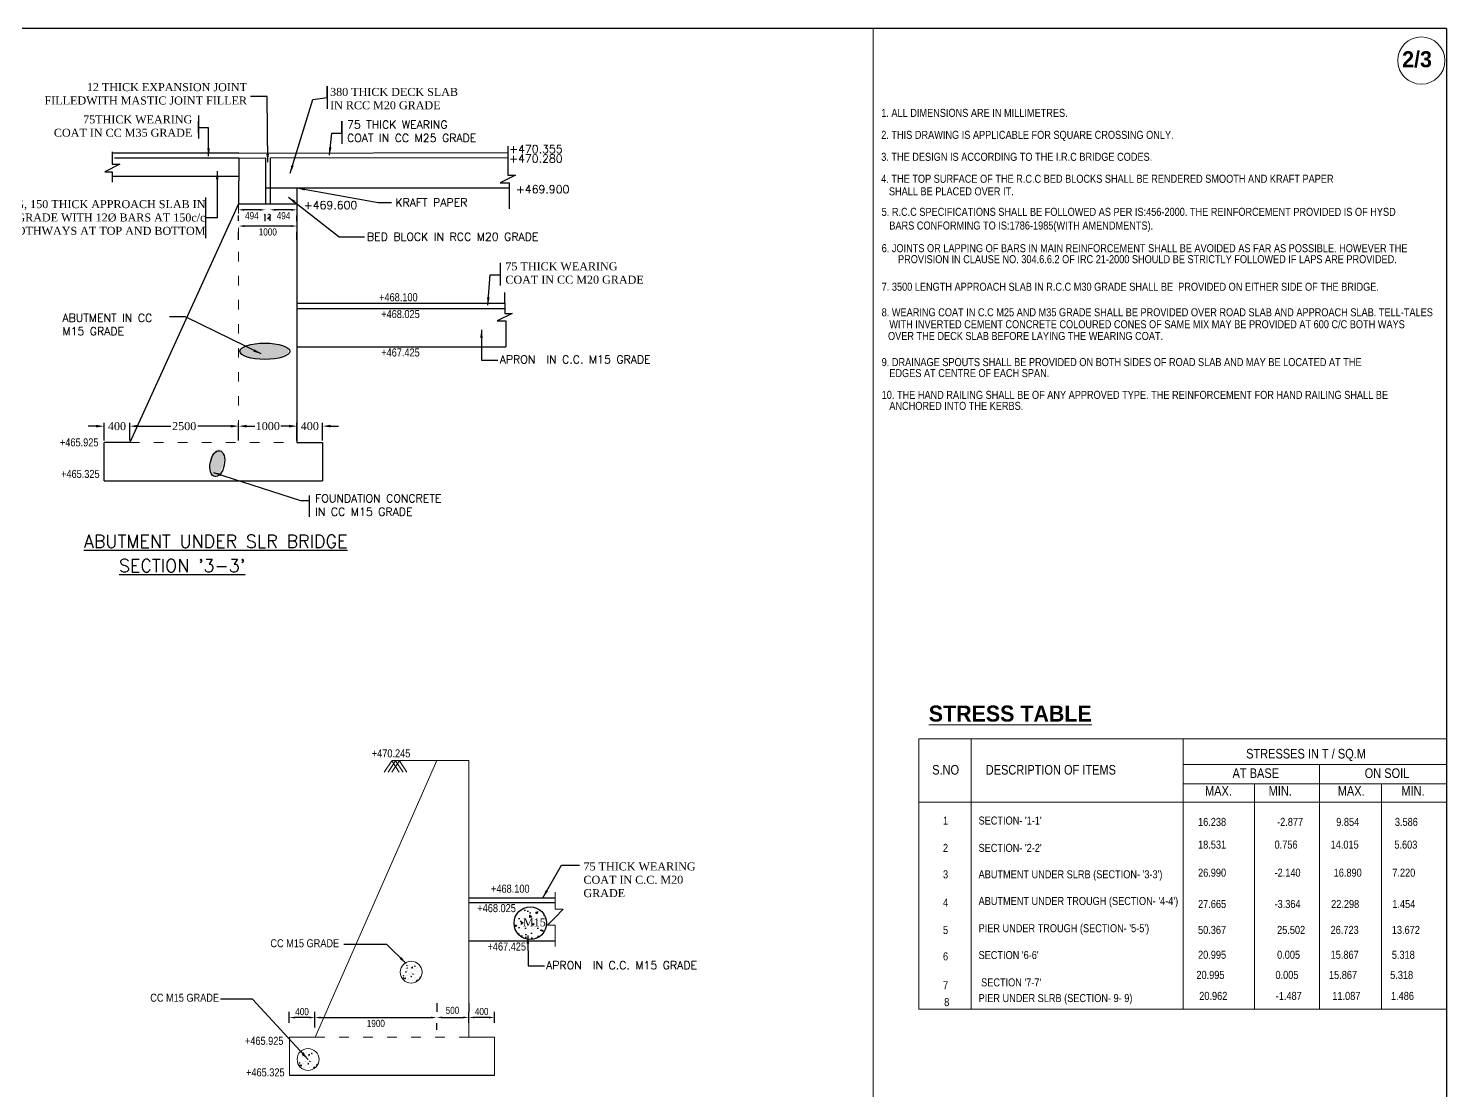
# Model space of a CAD drawing. Header units: millimetres. Extents: x 80 to 6605, y 46 to 2491.
# Drawn here: x 5997.8 to 6440.8, y 354 to 685.7 of the extents above; entities that cross this region are included whole.
import ezdxf

# ---------------------------------------------------------------- set-up
doc = ezdxf.new("R2010")
doc.units = ezdxf.units.MM
doc.linetypes.add('ACAD_ISO03W100', pattern=[30, 12, -18])
for name, color, linetype in [('abutment', 2, 'Continuous'), ('MAIN', 7, 'Continuous'), ('STEEL', 5, 'Continuous'), ('TEXT_GENERAL', 4, 'Continuous')]:
    doc.layers.add(name, color=color, linetype=linetype)
doc.styles.add('ARIAL NARROW', font='ARIALN.TTF')
doc.styles.add('CITYBLUEPR', font='cityb___.ttf')
doc.styles.add('ROMANS', font='romans.shx', dxfattribs={"height": 2.5})
doc.styles.add('ROMANT', font='romant')
doc.styles.get("Standard").update_dxf_attribs({"font": 'times.ttf', "height": 2.5})
doc.styles.add('TIMES NEW ROMAN', font='times.ttf')
doc.styles.add('TNR_2.5', font='times.ttf', dxfattribs={"height": 2.5})
doc.dimstyles.new('ISO-25', dxfattribs={"dimtxt": 2.5, "dimasz": 2.5, "dimexe": 1.25, "dimexo": 0.625, "dimtad": 1, "dimlfac": 25, "dimtxsty": 'Standard', "dimcen": 2.5, "dimadec": 0, "dimazin": 0, "dimtfac": 1, "dimtmove": 0, "dimatfit": 3, "dimfxl": 1, "dimarcsym": 0})
doc.dimstyles.new('STANDARD$0', dxfattribs={"dimscale": 88.888889, "dimtxt": 0.02, "dimasz": 0.02, "dimexe": 0.1, "dimexo": 0.1, "dimgap": 0.09, "dimtad": 2, "dimtih": 1, "dimtoh": 1, "dimdec": 0, "dimzin": 1, "dimdsep": 46, "dimtxsty": 'Standard', "dimcen": 0.09, "dimadec": 0, "dimazin": 0, "dimtfac": 1, "dimtdec": 4, "dimtofl": 0, "dimtmove": 0, "dimatfit": 3, "dimfxl": 1, "dimtolj": 1, "dimtzin": 1, "dimarcsym": 0})
doc.dimstyles.new('STYLE_ESH', dxfattribs={"dimtxt": 2.5, "dimasz": 2.5, "dimexe": 1, "dimexo": 0.625, "dimtad": 0, "dimtih": 1, "dimtoh": 1, "dimdec": 0, "dimlfac": 100, "dimzin": 9, "dimdsep": 46, "dimtxsty": 'TNR_2.5', "dimcen": 2.5, "dimadec": 0, "dimazin": 2, "dimtfac": 1, "dimtdec": 0, "dimtofl": 0, "dimtmove": 2, "dimatfit": 3, "dimfxl": 1, "dimarcsym": 0})

# ---------------------------------------------------------------- blocks, each defined once
blk = doc.blocks.new('*D112')
at = {"layer": 'Defpoints', "color": 0, "transparency": 16777216}
for p in [(6073.35, 630.01), (6081.74, 629.91), (6073.35, 629)]:
    blk.add_point(p, dxfattribs=at)
at = {"layer": 'TEXT_GENERAL', "color": 0, "lineweight": -2, "transparency": 16777216}
for p, q in [((6073.35, 625.56), (6073.35, 627.22)), ((6079.96, 629), (6075.13, 629)), ((6081.74, 625.47), (6081.74, 627.22))]:
    blk.add_line(p, q, dxfattribs=at)
at = {"layer": 'TEXT_GENERAL', "color": 0, "transparency": 16777216}
for points in [[(6075.13, 629.3), (6075.13, 628.7), (6073.35, 629)], [(6079.96, 629.3), (6079.96, 628.7), (6081.74, 629)]]:
    blk.add_solid(points, dxfattribs=at)
at = {"layer": 'TEXT_GENERAL', "color": 0, "lineweight": 9, "transparency": 16777216, "insert": (6077.54, 627.15), "char_height": 2.222, "attachment_point": 5, "style": 'ARIAL NARROW'}
blk.add_mtext('\\A1;494', dxfattribs=at)
blk = doc.blocks.new('*D111')
at = {"layer": 'Defpoints', "color": 0, "transparency": 16777216}
for p in [(6063.46, 630.01), (6071.85, 629.91), (6063.46, 629)]:
    blk.add_point(p, dxfattribs=at)
at = {"layer": 'TEXT_GENERAL', "color": 0, "lineweight": -2, "transparency": 16777216}
for p, q in [((6063.46, 625.56), (6063.46, 627.22)), ((6070.07, 629), (6065.24, 629)), ((6071.85, 625.47), (6071.85, 627.22))]:
    blk.add_line(p, q, dxfattribs=at)
at = {"layer": 'TEXT_GENERAL', "color": 0, "transparency": 16777216}
for points in [[(6065.24, 629.3), (6065.24, 628.7), (6063.46, 629)], [(6070.07, 629.3), (6070.07, 628.7), (6071.85, 629)]]:
    blk.add_solid(points, dxfattribs=at)
at = {"layer": 'TEXT_GENERAL', "color": 0, "lineweight": 9, "transparency": 16777216, "insert": (6067.65, 627.15), "char_height": 2.222, "attachment_point": 5, "style": 'ARIAL NARROW'}
blk.add_mtext('\\A1;494', dxfattribs=at)
blk = doc.blocks.new('*D110')
at = {"layer": 'Defpoints', "color": 0, "transparency": 16777216}
for p in [(6063.52, 624.07), (6063.52, 623.93), (6081.74, 624.07)]:
    blk.add_point(p, dxfattribs=at)
at = {"layer": 'TEXT_GENERAL', "color": 0, "lineweight": -2, "transparency": 16777216}
for p, q in [((6063.52, 619.62), (6063.52, 622.15)), ((6079.96, 623.93), (6065.29, 623.93)), ((6081.74, 619.62), (6081.74, 622.15))]:
    blk.add_line(p, q, dxfattribs=at)
at = {"layer": 'TEXT_GENERAL', "color": 0, "transparency": 16777216}
for points in [[(6065.29, 624.23), (6065.29, 623.63), (6063.52, 623.93)], [(6079.96, 624.23), (6079.96, 623.63), (6081.74, 623.93)]]:
    blk.add_solid(points, dxfattribs=at)
at = {"layer": 'TEXT_GENERAL', "color": 0, "lineweight": 9, "transparency": 16777216, "insert": (6072.63, 622.08), "char_height": 2.222, "attachment_point": 5, "style": 'ARIAL NARROW'}
blk.add_mtext('\\A1;1000', dxfattribs=at)
blk = doc.blocks.new('*D119')
at = {"color": 0, "lineweight": -2, "transparency": 16777216}
for p, q in [((6019.02, 561.44), (6016.52, 561.44)), ((6021.52, 556.98), (6021.52, 562.44)), ((6029.52, 556.98), (6029.52, 562.44)), ((6032.02, 561.44), (6034.52, 561.44))]:
    blk.add_line(p, q, dxfattribs=at)
at = {"color": 0, "transparency": 16777216}
for points in [[(6019.02, 561.86), (6019.02, 561.03), (6021.52, 561.44)], [(6032.02, 561.86), (6032.02, 561.03), (6029.52, 561.44)]]:
    blk.add_solid(points, dxfattribs=at)
at = {"layer": 'Defpoints', "color": 0, "transparency": 16777216}
for p in [(6029.52, 561.44), (6021.52, 556.35), (6029.52, 556.35)]:
    blk.add_point(p, dxfattribs=at)
at = {"color": 0, "transparency": 16777216, "insert": (6025.52, 561.44), "char_height": 2.5, "attachment_point": 5, "style": 'TNR_2.5'}
blk.add_mtext('400', dxfattribs=at)
blk = doc.blocks.new('*D120')
at = {"color": 0, "lineweight": -2, "transparency": 16777216}
for p, q in [((6029.52, 556.98), (6029.52, 562.44)), ((6032.02, 561.44), (6042.31, 561.44)), ((6061.02, 561.44), (6050.73, 561.44)), ((6063.52, 556.98), (6063.52, 562.44))]:
    blk.add_line(p, q, dxfattribs=at)
at = {"color": 0, "transparency": 16777216}
for points in [[(6032.02, 561.86), (6032.02, 561.03), (6029.52, 561.44)], [(6061.02, 561.86), (6061.02, 561.03), (6063.52, 561.44)]]:
    blk.add_solid(points, dxfattribs=at)
at = {"layer": 'Defpoints', "color": 0, "transparency": 16777216}
for p in [(6063.52, 561.44), (6029.52, 556.35), (6063.52, 556.35)]:
    blk.add_point(p, dxfattribs=at)
at = {"color": 0, "transparency": 16777216, "insert": (6046.52, 561.44), "char_height": 2.5, "attachment_point": 5, "style": 'TNR_2.5'}
blk.add_mtext('2500', dxfattribs=at)
blk = doc.blocks.new('*D121')
at = {"color": 0, "lineweight": -2, "transparency": 16777216}
for p, q in [((6063.52, 556.98), (6063.52, 562.45)), ((6066.02, 561.45), (6068.59, 561.45)), ((6079.23, 561.45), (6076.66, 561.45)), ((6081.73, 556.98), (6081.73, 562.45))]:
    blk.add_line(p, q, dxfattribs=at)
at = {"color": 0, "transparency": 16777216}
for points in [[(6066.02, 561.87), (6066.02, 561.03), (6063.52, 561.45)], [(6079.23, 561.87), (6079.23, 561.03), (6081.73, 561.45)]]:
    blk.add_solid(points, dxfattribs=at)
at = {"layer": 'Defpoints', "color": 0, "transparency": 16777216}
for p in [(6081.73, 561.45), (6063.52, 556.35), (6081.73, 556.36)]:
    blk.add_point(p, dxfattribs=at)
at = {"color": 0, "transparency": 16777216, "insert": (6072.62, 561.45), "char_height": 2.5, "attachment_point": 5, "style": 'TNR_2.5'}
blk.add_mtext('1000', dxfattribs=at)
blk = doc.blocks.new('*D122')
at = {"color": 0, "lineweight": -2, "transparency": 16777216}
for p, q in [((6079.24, 561.46), (6076.74, 561.46)), ((6081.74, 557.62), (6081.74, 562.46)), ((6089.75, 556.98), (6089.75, 562.46)), ((6092.25, 561.46), (6094.75, 561.46))]:
    blk.add_line(p, q, dxfattribs=at)
at = {"color": 0, "transparency": 16777216}
for points in [[(6079.24, 561.88), (6079.24, 561.04), (6081.74, 561.46)], [(6092.25, 561.88), (6092.25, 561.04), (6089.75, 561.46)]]:
    blk.add_solid(points, dxfattribs=at)
at = {"layer": 'Defpoints', "color": 0, "transparency": 16777216}
for p in [(6089.75, 561.46), (6081.74, 556.99), (6089.75, 556.36)]:
    blk.add_point(p, dxfattribs=at)
at = {"color": 0, "transparency": 16777216, "insert": (6085.74, 561.46), "char_height": 2.5, "attachment_point": 5, "style": 'TNR_2.5'}
blk.add_mtext('400', dxfattribs=at)
blk = doc.blocks.new('*D126')
at = {"layer": 'Defpoints', "color": 0, "transparency": 16777216}
for p in [(6135.4, 376.8), (6135.4, 370.69), (6143.45, 370.69)]:
    blk.add_point(p, dxfattribs=at)
at = {"layer": 'TEXT_GENERAL', "color": 0, "lineweight": -2, "transparency": 16777216}
for p, q in [((6135.4, 375.13), (6135.4, 378.57)), ((6141.67, 376.8), (6137.18, 376.8)), ((6143.45, 375.13), (6143.45, 378.57))]:
    blk.add_line(p, q, dxfattribs=at)
at = {"layer": 'TEXT_GENERAL', "color": 0, "transparency": 16777216}
for points in [[(6137.18, 377.09), (6137.18, 376.5), (6135.4, 376.8)], [(6141.67, 377.09), (6141.67, 376.5), (6143.45, 376.8)]]:
    blk.add_solid(points, dxfattribs=at)
at = {"layer": 'TEXT_GENERAL', "color": 0, "lineweight": 9, "transparency": 16777216, "insert": (6139.43, 378.64), "char_height": 2.222, "attachment_point": 5, "style": 'ARIAL NARROW'}
blk.add_mtext('\\A1;400', dxfattribs=at)
blk = doc.blocks.new('*D125')
at = {"layer": 'Defpoints', "color": 0, "transparency": 16777216}
for p in [(6087.35, 378.07), (6125.38, 377.43), (6125.38, 376.77)]:
    blk.add_point(p, dxfattribs=at)
at = {"layer": 'TEXT_GENERAL', "color": 0, "lineweight": -2, "transparency": 16777216}
for p, q in [((6089.13, 376.77), (6123.6, 376.77)), ((6087.35, 373.63), (6087.35, 374.99)), ((6125.38, 372.98), (6125.38, 374.99))]:
    blk.add_line(p, q, dxfattribs=at)
at = {"layer": 'TEXT_GENERAL', "color": 0, "transparency": 16777216}
for points in [[(6089.13, 377.06), (6089.13, 376.47), (6087.35, 376.77)], [(6123.6, 377.06), (6123.6, 376.47), (6125.38, 376.77)]]:
    blk.add_solid(points, dxfattribs=at)
at = {"layer": 'TEXT_GENERAL', "color": 0, "lineweight": 9, "transparency": 16777216, "insert": (6106.37, 374.92), "char_height": 2.222, "attachment_point": 5, "style": 'ARIAL NARROW'}
blk.add_mtext('\\A1;1900', dxfattribs=at)
blk = doc.blocks.new('*D124')
at = {"layer": 'Defpoints', "color": 0, "transparency": 16777216}
for p in [(6079.3, 376.77), (6079.3, 370.66), (6087.35, 370.66)]:
    blk.add_point(p, dxfattribs=at)
at = {"layer": 'TEXT_GENERAL', "color": 0, "lineweight": -2, "transparency": 16777216}
for p, q in [((6079.3, 375.11), (6079.3, 378.55)), ((6085.57, 376.77), (6081.08, 376.77)), ((6087.35, 375.11), (6087.35, 378.55))]:
    blk.add_line(p, q, dxfattribs=at)
at = {"layer": 'TEXT_GENERAL', "color": 0, "transparency": 16777216}
for points in [[(6081.08, 377.06), (6081.08, 376.47), (6079.3, 376.77)], [(6085.57, 377.06), (6085.57, 376.47), (6087.35, 376.77)]]:
    blk.add_solid(points, dxfattribs=at)
at = {"layer": 'TEXT_GENERAL', "color": 0, "lineweight": 9, "transparency": 16777216, "insert": (6083.33, 378.61), "char_height": 2.222, "attachment_point": 5, "style": 'ARIAL NARROW'}
blk.add_mtext('\\A1;400', dxfattribs=at)
blk = doc.blocks.new('*D127')
at = {"layer": 'Defpoints', "color": 0, "transparency": 16777216}
for p in [(6125.4, 376.8), (6135.4, 376.8), (6135.4, 376.8)]:
    blk.add_point(p, dxfattribs=at)
at = {"layer": 'TEXT_GENERAL', "color": 0, "lineweight": -2, "transparency": 16777216}
for p, q in [((6125.4, 381.25), (6125.4, 378.58)), ((6135.4, 381.25), (6135.4, 378.58)), ((6127.17, 376.8), (6133.62, 376.8))]:
    blk.add_line(p, q, dxfattribs=at)
at = {"layer": 'TEXT_GENERAL', "color": 0, "transparency": 16777216}
for points in [[(6127.17, 377.1), (6127.17, 376.51), (6125.4, 376.8)], [(6133.62, 377.1), (6133.62, 376.51), (6135.4, 376.8)]]:
    blk.add_solid(points, dxfattribs=at)
at = {"layer": 'TEXT_GENERAL', "color": 0, "lineweight": 9, "transparency": 16777216, "insert": (6130.3, 378.99), "char_height": 2.222, "attachment_point": 5, "style": 'ARIAL NARROW'}
blk.add_mtext('\\A1;500', dxfattribs=at)

msp = doc.modelspace()

# ---------------------------------------------------------------- hatches: boundary and pattern name
h = msp.add_hatch()
h.set_pattern_fill('AR-CONC', color=0, scale=0.03, style=0)
h.set_pattern_definition([(130, (6238.548, 300.1938), (-5.46554, -0.47817), [0.5715, -6.2865]), (185, (6238.548, 300.194), (1.05728, 5.7317), [0.4572, -5.0292]), (79.549, (6238.0925, 300.154), (-4.40828, 5.2535), [0.4857, -5.3427]), (133.816, (6238.548, 301.718), (-8.13237, -1.26127), [0.85725, -9.42975]), (83.3644, (6237.87, 301.613), (-7.12213, 7.42277), [0.72855, -8.01405]), (188.816, (6238.548, 301.718), (-7.12214, 7.42275), [0.6858, -7.5438]), (159, (6237.786, 301.3368), (-4.54845, -3.06797), [0.5715, -6.2865]), (214, (6237.786, 301.337), (-1.85406, 5.52564), [0.4572, -5.0292]), (108.5486, (6237.407, 301.081), (-6.4025, 2.45769), [0.4857, -5.3427]), (142.5, (6238.548, 300.1938), (-0.092658, 2.53665), [0, -4.96824, 0, -5.1054, 0, -5.04825]), (172.5, (6238.548, 300.1938), (-2.00459, 3.005417), [0, -2.91084, 0, -4.85394, 0, -1.92405]), (212.5, (6240.2472, 300.1938), (-4.067718, -0.171862), [0, -1.905, 0, -5.9436, 0, -7.8867]), (222.5, (6241.0092, 300.1938), (-4.443875, 0.762795), [0, -2.4765, 0, -3.94716, 0, -5.6007])])
h.paths.add_polyline_path([(6150.40708, 409.10253, -0.346392158), (6156.40708, 410.99942), (6156.40708, 401.481, -0.346392158), (6150.40708, 403.37789)])
h.paths.add_polyline_path([(6156.40708, 410.99942, -0.312101352), (6159.69839, 406.24021, -0.312101352), (6156.40708, 401.481)])
h.paths.add_polyline_path([(6149.5253, 406.24021, -0.150541428), (6150.40708, 409.10253), (6150.40708, 403.37789, -0.150541428)])
at = {"layer": 'TEXT_GENERAL', "lineweight": 9}
h = msp.add_hatch(dxfattribs=at)
h.set_pattern_fill('AR-CONC', color=0, scale=0.01, style=0)
h.set_pattern_definition([(50, (4.507, 196.8509), (1.8218467, -0.15939086), [0.1905, -2.0955]), (355, (4.507, 196.851), (-0.35242826, 1.91056643), [0.1524, -1.6764]), (100.451, (4.6589, 196.8376), (1.469425, 1.7511669), [0.1619, -1.7809]), (46.1842, (4.507, 197.359), (2.7107904, -0.4204233), [0.28575, -3.14325]), (96.6356, (4.733, 197.324), (2.3740423, 2.4742556), [0.24285, -2.67135]), (351.184, (4.507, 197.359), (2.374046, 2.4742512), [0.2286, -2.5146]), (21, (4.761, 197.2319), (1.5161488, -1.0226552), [0.1905, -2.0955]), (326, (4.761, 197.232), (0.6180203, 1.84187966), [0.1524, -1.6764]), (71.4514, (4.8874, 197.1467), (2.1341649, 0.8192286), [0.1619, -1.7809]), (37.5, (4.5071, 196.8509), (0.03088603, 0.84555039), [0, -1.65608, 0, -1.7018, 0, -1.68275]), (7.5, (4.5071, 196.8509), (0.66819663, 1.00180575), [0, -0.97028, 0, -1.61798, 0, -0.64135]), (327.5, (3.94065, 196.8509), (1.35590595, -0.05728744), [0, -0.635, 0, -1.9812, 0, -2.6289]), (317.5, (3.6867, 196.8509), (1.48129181, 0.2542649), [0, -0.8255, 0, -1.31572, 0, -1.8669])])
edge = h.paths.add_edge_path()
edge.add_ellipse((6071.28191, 584.82754), major_axis=(7.80326, 0), ratio=0.327358015, start_angle=0, end_angle=360)
edge = h.paths.add_edge_path()
edge.add_ellipse((6056.6364, 550.16251), major_axis=(0.80612, 4.0334), ratio=0.537506819, start_angle=0, end_angle=360)

# ---------------------------------------------------------------- linework, layer by layer
at = {"color": 0}
for p, q in [((6440.81445, 685.66503), (5550.81445, 685.66503)), ((6440.81445, 685.66503), (6440.81445, 95.66503)), ((6091.14253, 667.62031), (6091.21808, 660.52352)), ((6091.14253, 663.84542), (6091.14253, 667.62031)), ((6051.01066, 658.40583), (6050.93512, 651.30905)), ((6051.01066, 652.92076), (6051.01066, 656.69565)), ((6095.71784, 656.69565), (6095.79339, 649.59886)), ((6095.71784, 652.92076), (6095.71784, 656.69565)), ((6024.05627, 647.14764), (6024.06194, 643.2289)), ((6063.53198, 646.66923), (6147.57663, 646.92644)), ((6147.57373, 648.88949), (6147.57941, 639.80727)), ((6026.42538, 643.2289), (6021.72712, 640.8604)), ((6063.53198, 646.66923), (6024.05911, 646.66923)), ((6024.06194, 643.2289), (6026.42539, 643.2289)), ((6063.53198, 645.16923), (6024.77903, 645.16923)), ((6063.53573, 645.16924), (6063.51636, 630.84748)), ((6063.53573, 645.16924), (6071.86424, 645.18944)), ((6071.86424, 645.18944), (6071.86424, 630.84748)), ((6073.36425, 645.19307), (6147.57799, 645.373)), ((6073.36425, 645.19307), (6073.36425, 630.84748)), ((6021.72712, 640.8604), (6024.06176, 640.86005)), ((6063.53198, 639.39893), (6024.05911, 639.39893)), ((6024.06176, 640.86005), (6024.06176, 637.6875)), ((6073.34863, 638.12228), (6073.34863, 635.84748)), ((6149.94285, 639.80727), (6145.24458, 637.43877)), ((6147.57941, 639.80727), (6149.94285, 639.80727)), ((6071.84862, 635.84748), (6147.95476, 635.84748)), ((6073.34863, 635.84748), (6121.50721, 635.84748)), ((6081.73614, 635.84748), (6081.73614, 626.56895)), ((6145.24458, 637.43877), (6147.97443, 637.43877)), ((6147.97443, 637.43877), (6147.96284, 629.32505)), ((6063.51636, 630.84748), (6029.51641, 556.35429)), ((6053.2344, 620.16361), (6053.2344, 632.8941)), ((6063.51636, 630.84748), (6081.74131, 630.84748)), ((6081.74131, 630.84748), (6081.72724, 556.35794)), ((6145.17542, 612.45265), (6145.25097, 605.35587)), ((6146.60632, 603.16729), (6146.612, 596.66989)), ((6081.73433, 599.84748), (6146.60922, 599.8478)), ((6081.73514, 598.19907), (6146.60922, 598.19939)), ((6148.97543, 596.66989), (6144.27717, 594.30139)), ((6144.27717, 594.30139), (6147.00702, 594.30139)), ((6146.612, 596.66989), (6148.97544, 596.66989)), ((6147.00702, 594.30139), (6146.99935, 586.19708)), ((6081.73288, 586.1992), (6146.99935, 586.19708)), ((6081.74566, 556.3615), (6089.7482, 556.35951)), ((6089.7482, 556.35951), (6089.7482, 544.36012)), ((6021.51423, 544.36585), (6089.7482, 544.36012)), ((6085.53745, 539.82625), (6085.53745, 533.15803)), ((6135.42544, 414.19104), (6162.23142, 414.19104)), ((6135.42544, 412.69104), (6162.23142, 412.69104)), ((6109.81391, 399.59549), (6096.3423, 399.54598)), ((6135.44383, 400.69104), (6162.23142, 400.69104)), ((6143.45191, 358.69432), (6079.39732, 358.66307))]:
    msp.add_line(p, q, dxfattribs=at)
at = {"color": 0, "ltscale": 6}
for p, q in [((6021.51423, 544.36585), (6021.51522, 556.35429)), ((6029.51641, 556.35429), (6021.51522, 556.35429)), ((6081.74141, 556.35794), (6081.72724, 556.35794))]:
    msp.add_line(p, q, dxfattribs=at)
at = {"color": 0, "const_width": 0.3}
msp.add_lwpolyline([(6071.84862, 635.84748), (6081.73614, 635.84748)], dxfattribs=at)
at = {"color": 0}
msp.add_circle((6154.61185, 406.24021), 5.08654, dxfattribs=at)
for centre, major_axis, ratio in [((6071.72444, 584.83237), (7.80326, 0), 0.327358015), ((6056.85648, 549.72265), (0.80612, 4.0334), 0.537506819)]:
    msp.add_ellipse(centre, major_axis=major_axis, ratio=ratio, dxfattribs=at)
at = {"layer": 'MAIN', "color": 0, "linetype": 'Continuous', "lineweight": 9}
for p, q in [((6275.91676, 463.7808), (6275.91676, 379.40714)), ((6292.31968, 463.7808), (6292.31968, 379.40714)), ((6358.50223, 463.7808), (6358.50223, 379.40714)), ((6440.81445, 463.7808), (6440.81445, 362.06841)), ((6401.13475, 455.84229), (6401.13475, 379.40714)), ((6380.77113, 449.75609), (6380.77113, 379.40714)), ((6420.43936, 449.75609), (6420.43936, 379.40714))]:
    msp.add_line(p, q, dxfattribs=at)
at = {"layer": 'MAIN', "color": 0, "lineweight": 9}
for p, q in [((6275.91676, 463.7808), (6440.81445, 463.7808)), ((6358.50223, 455.84229), (6440.81445, 455.84229)), ((6358.50223, 449.75609), (6440.81445, 449.75609)), ((6275.91676, 443.98996), (6440.81445, 443.98996)), ((6275.91676, 379.40714), (6440.81445, 379.40714))]:
    msp.add_line(p, q, dxfattribs=at)
at = {"layer": 'STEEL', "color": 0, "lineweight": 9}
msp.add_circle((6432.89947, 675.61929), 7.37169, dxfattribs=at)
at = {"layer": 'TEXT_GENERAL', "color": 0, "lineweight": 9}
for p, q in [((6261.73929, 95.66503), (6261.73929, 685.66503)), ((6087.39732, 370.68845), (6125.42864, 457.0856)), ((6111.34893, 456.96864), (6108.99619, 453.36403)), ((6111.34893, 456.95932), (6108.99619, 453.35471)), ((6112.54309, 456.96864), (6110.19035, 453.36403)), ((6112.54309, 456.95932), (6110.19035, 453.35471)), ((6111.34893, 456.96864), (6113.70167, 453.36403)), ((6111.34893, 456.95932), (6113.70167, 453.35471)), ((6113.73725, 456.95932), (6111.38451, 453.35471)), ((6111.42865, 457.03157), (6135.42865, 457.0356)), ((6112.54309, 456.96864), (6114.89583, 453.36403)), ((6112.54309, 456.95932), (6114.89583, 453.35471)), ((6113.73725, 456.96864), (6116.08999, 453.36403)), ((6113.73725, 456.95932), (6116.08999, 453.35471)), ((6135.42864, 457.0856), (6135.45191, 370.68863)), ((6162.39654, 415.93752), (6162.39654, 410.58398)), ((6159.9587, 405.61386), (6162.40307, 408.03539)), ((6162.39654, 410.58398), (6164.84745, 410.58398)), ((6164.84745, 410.58398), (6162.40307, 408.03539)), ((6162.39654, 405.61386), (6159.9587, 405.61386)), ((6162.39654, 398.93297), (6162.39654, 405.61386)), ((6114.86094, 389.76426), (6115.04461, 389.98315)), ((6115.01441, 389.99035), (6115.01441, 389.99035)), ((6115.08891, 389.73837), (6115.04486, 389.97719)), ((6115.68515, 390.92247), (6115.91288, 390.90255)), ((6115.68688, 390.92269), (6115.87055, 391.14159)), ((6115.71787, 391.93399), (6115.71787, 391.93399)), ((6115.84035, 391.14879), (6115.84035, 391.14879)), ((6115.85407, 390.86547), (6115.85407, 390.86547)), ((6115.91485, 390.89681), (6115.8708, 391.13563)), ((6115.95665, 392.98368), (6116.18438, 392.96375)), ((6115.95836, 392.9839), (6116.08348, 393.13301)), ((6115.98033, 392.1757), (6116.16984, 392.04787)), ((6115.98059, 392.1763), (6116.24736, 392.2787)), ((6115.98193, 389.8326), (6115.98193, 389.8326)), ((6116.18636, 392.95805), (6116.15409, 393.13301)), ((6116.17013, 392.04824), (6116.24739, 392.27847)), ((6116.24497, 391.40589), (6116.24497, 391.40589)), ((6116.28162, 393.09242), (6116.28162, 393.09242)), ((6116.30475, 391.43145), (6116.30475, 391.43145)), ((6116.52594, 391.81618), (6116.52594, 391.81618)), ((6116.58529, 390.37908), (6116.58529, 390.37908)), ((6116.73109, 390.27601), (6116.73109, 390.27601)), ((6116.74965, 393.12062), (6116.74965, 393.12062)), ((6117.10808, 390.91967), (6117.10808, 390.91967)), ((6117.16271, 390.02257), (6117.16271, 390.02257)), ((6117.38821, 390.95132), (6117.38821, 390.95132)), ((6117.43454, 392.21965), (6117.43454, 392.21965)), ((6117.47974, 391.94175), (6117.47974, 391.94175)), ((6117.53415, 392.28499), (6117.8309, 392.59428)), ((6117.53499, 392.28255), (6117.87384, 392.22999)), ((6117.87323, 392.23161), (6117.83114, 392.59344)), ((6117.83188, 390.35794), (6118.0214, 390.23011)), ((6117.83215, 390.35853), (6117.91813, 390.39154)), ((6118.02169, 390.23048), (6118.07573, 390.39154)), ((6118.20472, 391.78729), (6118.20472, 391.78729)), ((6118.30757, 390.19001), (6118.30757, 390.19001)), ((6118.33861, 391.34552), (6118.33861, 391.34552)), ((6118.42723, 392.74459), (6118.65496, 392.72467)), ((6118.42895, 392.74481), (6118.61262, 392.96371)), ((6118.65693, 392.71894), (6118.61288, 392.95777)), ((6118.61915, 390.29315), (6118.61915, 390.29315)), ((6118.9227, 392.13172), (6118.9227, 392.13172)), ((6119.34441, 391.21958), (6119.34441, 391.21958)), ((6119.39074, 392.48791), (6119.39074, 392.48791)), ((6119.56891, 390.33936), (6119.56891, 390.33936)), ((6114.85921, 389.76404), (6115.08694, 389.74411)), ((6114.89282, 389.1291), (6115.08234, 389.00127)), ((6114.89309, 389.12969), (6115.15986, 389.23209)), ((6114.96808, 388.72203), (6114.96808, 388.72203)), ((6114.97963, 388.32989), (6114.97963, 388.32989)), ((6115.02813, 389.70703), (6115.02813, 389.70703)), ((6115.08263, 389.00163), (6115.15988, 389.23187)), ((6115.29955, 388.91289), (6115.59631, 389.22217)), ((6115.3004, 388.91044), (6115.63925, 388.85788)), ((6115.63864, 388.8595), (6115.59655, 389.22134)), ((6116.10555, 388.43219), (6116.10555, 388.43219)), ((6116.34782, 389.80861), (6116.34782, 389.80861)), ((6116.4226, 388.51986), (6116.4226, 388.51986)), ((6116.68476, 389.00768), (6116.68476, 389.00768)), ((6117.32978, 389.52495), (6117.55751, 389.50503)), ((6117.33152, 389.52517), (6117.5152, 389.74407)), ((6117.55948, 389.49927), (6117.51543, 389.73809)), ((6117.87722, 388.34625), (6117.87722, 388.34625)), ((6118.56662, 388.83665), (6118.56662, 388.83665)), ((6118.64095, 389.27595), (6118.64095, 389.27595)), ((6119.10355, 388.28225), (6119.4003, 388.59154)), ((6119.1044, 388.27979), (6119.44325, 388.22724)), ((6119.44264, 388.22887), (6119.40054, 388.59071)), ((6119.52041, 388.96222), (6119.52041, 388.96222)), ((6120.06254, 389.28587), (6120.29027, 389.26594)), ((6120.06429, 389.28608), (6120.24797, 389.50498)), ((6079.39732, 370.68096), (6079.39732, 358.66307)), ((6087.39732, 370.68096), (6079.39732, 370.66325)), ((6143.45191, 370.68863), (6135.45191, 370.68863)), ((6143.45191, 370.68863), (6143.45191, 358.69432)), ((6083.2725, 364.67494), (6083.2725, 364.67494)), ((6083.51128, 365.72463), (6083.73901, 365.7047)), ((6083.51299, 365.72485), (6083.63811, 365.87396)), ((6083.53495, 364.91665), (6083.72447, 364.78882)), ((6083.53521, 364.91725), (6083.80199, 365.01965)), ((6083.74099, 365.699), (6083.70872, 365.87396)), ((6083.72476, 364.78919), (6083.80202, 365.01942)), ((6083.7996, 364.14684), (6083.7996, 364.14684)), ((6084.12157, 364.1724), (6084.12157, 364.1724)), ((6084.34276, 364.55713), (6084.34276, 364.55713)), ((6084.56646, 365.86157), (6084.56646, 365.86157)), ((6084.9249, 363.66062), (6084.9249, 363.66062)), ((6085.20503, 363.69227), (6085.20503, 363.69227)), ((6085.25136, 364.9606), (6085.25136, 364.9606)), ((6085.29655, 364.6827), (6085.29655, 364.6827)), ((6085.35096, 365.02594), (6085.64772, 365.33523)), ((6085.35181, 365.0235), (6085.69066, 364.97094)), ((6085.69005, 364.97256), (6085.64796, 365.33439)), ((6086.02154, 364.52824), (6086.02154, 364.52824)), ((6086.15543, 364.08647), (6086.15543, 364.08647)), ((6086.24404, 365.48554), (6086.47177, 365.46562)), ((6086.24576, 365.48576), (6086.42944, 365.70466)), ((6086.47375, 365.45989), (6086.4297, 365.69872)), ((6088.14343, 363.68674), (6088.14343, 363.68674)), ((6082.41384, 362.50499), (6082.64157, 362.48506)), ((6082.41557, 362.50521), (6082.59924, 362.7241)), ((6082.44745, 361.87005), (6082.63697, 361.74222)), ((6082.44772, 361.87064), (6082.71449, 361.97304)), ((6082.52271, 361.46298), (6082.52271, 361.46298)), ((6082.53426, 361.07084), (6082.53426, 361.07084)), ((6082.56904, 362.7313), (6082.56904, 362.7313)), ((6082.58276, 362.44798), (6082.58276, 362.44798)), ((6082.64354, 362.47932), (6082.59949, 362.71814)), ((6082.63726, 361.74258), (6082.71451, 361.97282)), ((6082.85418, 361.65384), (6083.15094, 361.96312)), ((6082.85503, 361.65139), (6083.19388, 361.59883)), ((6083.19327, 361.60046), (6083.15117, 361.96229)), ((6083.53655, 362.57355), (6083.53655, 362.57355)), ((6083.66018, 361.17314), (6083.66018, 361.17314)), ((6083.90245, 362.54956), (6083.90245, 362.54956)), ((6083.97723, 361.26081), (6083.97723, 361.26081)), ((6084.40211, 363.12003), (6084.40211, 363.12003)), ((6084.50158, 361.74864), (6084.50158, 361.74864)), ((6084.5479, 363.01696), (6084.5479, 363.01696)), ((6084.97952, 362.76352), (6084.97952, 362.76352)), ((6085.1466, 362.2659), (6085.37433, 362.24598)), ((6085.14834, 362.26612), (6085.33201, 362.48502)), ((6085.3763, 362.24022), (6085.33224, 362.47904)), ((6085.64869, 363.09889), (6085.83821, 362.97106)), ((6085.64896, 363.09948), (6085.73494, 363.13249)), ((6085.69404, 361.0872), (6085.69404, 361.0872)), ((6085.8385, 362.97143), (6085.89255, 363.13249)), ((6086.12438, 362.93096), (6086.12438, 362.93096)), ((6086.38343, 361.5776), (6086.38343, 361.5776)), ((6086.43597, 363.0341), (6086.43597, 363.0341)), ((6086.45777, 362.0169), (6086.45777, 362.0169)), ((6086.92037, 361.0232), (6087.21712, 361.33249)), ((6086.92121, 361.02074), (6087.26006, 360.96819)), ((6087.25945, 360.96982), (6087.21736, 361.33166)), ((6087.33723, 361.70317), (6087.33723, 361.70317)), ((6087.38573, 363.08031), (6087.38573, 363.08031)), ((6087.87936, 362.02682), (6088.10709, 362.00689)), ((6087.88111, 362.02703), (6088.06478, 362.24593)), ((6088.10905, 362.00111), (6088.065, 362.23993)), ((6088.38223, 362.26081), (6088.38223, 362.26081)), ((6088.46983, 362.94817), (6088.46983, 362.94817))]:
    msp.add_line(p, q, dxfattribs=at)
at = {"layer": 'TEXT_GENERAL', "color": 0, "linetype": 'ACAD_ISO03W100', "lineweight": 9, "ltscale": 0.25}
for p, q in [((6063.51636, 630.84748), (6063.51641, 556.35431)), ((6081.72724, 556.35794), (6081.78384, 599.84748)), ((6029.51641, 556.35429), (6081.74141, 556.35794)), ((6111.42865, 457.03157), (6135.42865, 457.0356)), ((6135.44315, 414.19104), (6135.45191, 370.68863)), ((6087.39732, 370.68096), (6135.45191, 370.68863))]:
    msp.add_line(p, q, dxfattribs=at)
at = {"layer": 'TEXT_GENERAL', "color": 0, "lineweight": 9}
for centre in [(6117.38821, 390.95132), (6085.20503, 363.69227)]:
    msp.add_circle(centre, 3.41915, dxfattribs=at)

# ---------------------------------------------------------------- texts
at = {"color": 0}
for s, height, style, p in [('+470.355', 2.5, 'ROMANS', (6148.00177, 646.72837)), ('+470.280', 2.5, 'ROMANS', (6148.00177, 643.75283)), ('+469.900', 2.5, 'ROMANS', (6150.10951, 634.18118)), ('+469.600', 2.5, 'ROMANS', (6083.87623, 629.2239)), ('APRON  IN C.C. M15 GRADE', 2.5, 'ROMANS', (6145.05645, 581.02633)), ('%%UABUTMENT UNDER SLR BRIDGE', 4, 'ROMANT', (6015.21589, 523.49202)), ("%%USECTION '3-3'", 4, 'ROMANT', (6026.15401, 515.88798)), ('APRON  IN C.C. M15 GRADE', 2.5, 'ROMANS', (6159.55196, 391.86886))]:
    msp.add_text(s, height=height, dxfattribs=dict(at, style=style)).set_placement(p)
at = {"color": 0, "char_height": 2.5}
for s, insert, width, attachment_point, style in [('{\\fTimes New Roman|b0|i0|c0|p18;12 THICK EXPANSION JOINT FILLEDWITH MASTIC JOINT FILLER}', (6066.13138, 668.56217), 70.7124, 3, 'ROMANS'), ('75THICK WEARING COAT IN CC M35 GRADE', (6049.03298, 658.4921), 43.1056637, 3, 'TIMES NEW ROMAN'), ('3500 LONG, 150 THICK APPROACH SLAB IN RCC M30 GRADE WITH 12%%C BARS AT 150c/c BOTHWAYS AT TOP AND BOTTOM', (6053.15872, 632.02754), 77.5949564, 3, 'TIMES NEW ROMAN'), ('{\\Fsimplex.shx|c0;KRAFT PAPER}', (6112.46554, 630.07836), 160.8961, 7, 'ROMANS'), ('{\\Fsimplex.shx;BED BLOCK} {\\Fsimplex.shx;IN RCC M20} {\\Fsimplex.shx;GRADE}', (6103.58894, 619.34307), 160.8961, 7, 'ROMANS'), ('75 THICK WEARING COAT IN C.C. M20 GRADE', (6171.22607, 425.21527), 42.7777778, 1, 'TNR_2.5')]:
    msp.add_mtext(s, dxfattribs=dict(at, insert=insert, width=width, attachment_point=attachment_point, style=style))
at = {"color": 0, "char_height": 2.5, "attachment_point": 1}
for s, insert, style in [('380 THICK DECK SLAB\\PIN RCC M20 GRADE', (6092.08181, 667.0717), 'TIMES NEW ROMAN'), ('{\\Fsimplex.shx|c0;75 \\Fsimplex.shx|c1;THICK \\Fsimplex.shx|c0;WEAR\\Fsimplex.shx|c1;ING\\PCOAT IN CC M\\Fsimplex.shx|c0;25\\Fsimplex.shx|c1; GRADE}', (6097.36922, 656.85034), 'ROMANS'), ('{\\Fsimplex.shx|c1;FOUNDATION CONCRETE\\PIN CC M1\\Fsimplex.shx|c0;5\\Fsimplex.shx|c1; GRADE}', (6087.4047, 540.14673), 'ROMANS')]:
    msp.add_mtext(s, dxfattribs=dict(at, insert=insert, style=style))
at = {"color": 0, "insert": (6146.8268, 612.60735), "char_height": 2.5, "attachment_point": 1}
msp.add_mtext('75 THICK WEARING\\PCOAT IN CC M20 GRADE', dxfattribs=at)
at = {"color": 0, "insert": (6159.46251, 407.76986), "char_height": 2.5, "width": 33.227, "attachment_point": 3}
msp.add_mtext(' M15', dxfattribs=at)
at = {"layer": 'abutment', "color": 0, "lineweight": 5, "style": 'ARIAL NARROW'}
for s, p in [('2. THIS DRAWING IS APPLICABLE FOR SQUARE CROSSING ONLY.', (6264.21886, 651.16668)), ('3. THE DESIGN IS ACCORDING TO THE I.R.C BRIDGE CODES.', (6264.21886, 644.30953)), ('4. THE TOP SURFACE OF THE R.C.C BED BLOCKS SHALL BE RENDERED SMOOTH AND KRAFT PAPER', (6264.21886, 637.45239)), ('   SHALL BE PLACED OVER IT.', (6264.21886, 633.51915)), ('5. R.C.C SPECIFICATIONS SHALL BE FOLLOWED AS PER IS:456-2000. THE REINFORCEMENT PROVIDED IS OF HYSD', (6264.35874, 627.12261)), ('   BARS CONFORMING TO IS:1786-1985(WITH AMENDMENTS).', (6264.35874, 622.84571)), ('6. JOINTS OR LAPPING OF BARS IN MAIN REINFORCEMENT SHALL BE AVOIDED AS FAR AS POSSIBLE. HOWEVER THE ', (6264.35874, 615.76986)), ('PROVISION IN CLAUSE NO. 304.6.6.2 OF IRC 21-2000 SHOULD BE STRICTLY FOLLOWED IF LAPS ARE PROVIDED.', (6269.46907, 612.34129)), ('7. 3500 LENGTH APPROACH SLAB IN R.C.C M30 GRADE SHALL BE  PROVIDED ON EITHER SIDE OF THE BRIDGE.', (6264.35874, 603.73452)), ('8. WEARING COAT IN C.C M25 AND M35 GRADE SHALL BE PROVIDED OVER ROAD SLAB AND APPROACH SLAB. TELL-TALES ', (6264.35874, 595.7556)), ('   WITH INVERTED CEMENT CONCRETE COLOURED CONES OF SAME MIX MAY BE PROVIDED AT 600 C/C BOTH WAYS', (6264.35874, 592.02207)), ('    OVER THE DECK SLAB BEFORE LAYING THE WEARING COAT.', (6263.15646, 588.35322)), ('9. DRAINAGE SPOUTS SHALL BE PROVIDED ON BOTH SIDES OF ROAD SLAB AND MAY BE LOCATED AT THE ', (6264.35874, 580.20226)), ('   EDGES AT CENTRE OF EACH SPAN.', (6264.35874, 576.77369)), ('10. THE HAND RAILING SHALL BE OF ANY APPROVED TYPE. THE REINFORCEMENT FOR HAND RAILING SHALL BE', (6264.35874, 569.96204)), ('   ANCHORED INTO THE KERBS.', (6264.35874, 566.53347))]:
    msp.add_text(s, height=2.5, dxfattribs=at).set_placement(p)
at = {"layer": 'MAIN', "color": 0, "linetype": 'Continuous', "lineweight": 9, "style": 'ARIAL NARROW'}
msp.add_text('1. ALL DIMENSIONS ARE IN MILLIMETRES.', height=2.5, dxfattribs=at).set_placement((6264.21886, 658.02382))
at = {"layer": 'MAIN', "color": 0, "lineweight": 9, "style": 'ARIAL NARROW'}
for s, height, p in [('       STRESSES IN T / SQ.M', 3, (6371.5101, 457.66931)), ('S.NO', 3, (6280.1384, 452.64159)), ('DESCRIPTION OF ITEMS', 3, (6296.86773, 452.64159)), ('         AT BASE                            ON SOIL', 3, (6365.35131, 451.58312)), ('MAX.            MIN.               MAX.            MIN.', 3, (6365.35131, 446.02616)), ('1', 2.5, (6283.51446, 437.03964)), ("SECTION- '1-1'", 2.5, (6294.62571, 437.03964)), ('16.238                    -2.877             9.854              3.586', 2.5, (6363.17811, 436.61406)), ('2', 2.5, (6283.51446, 428.50475)), ("SECTION- '2-2'", 2.5, (6294.62571, 428.50475)), ('18.531                   0.756             14.015              5.603', 2.5, (6363.17811, 429.52537)), ('3', 2.5, (6283.51446, 420.25133)), ("ABUTMENT UNDER SLRB (SECTION- '3-3')", 2.5, (6294.62571, 420.25133)), ('26.990                   -2.140             16.890            7.220', 2.5, (6363.17811, 420.76084)), ('4', 2.5, (6283.51446, 411.40719)), ("ABUTMENT UNDER TROUGH (SECTION- '4-4')", 2.5, (6294.62571, 411.91843)), ('27.665                   -3.364            22.298             1.454', 2.5, (6363.17811, 410.98161)), ('5', 2.5, (6283.51446, 402.8723)), ("PIER UNDER TROUGH (SECTION- '5-5')", 2.5, (6294.62571, 403.41888)), ('50.367                    25.502          26.723             13.672', 2.5, (6363.17811, 402.88747)), ('6', 2.5, (6283.51446, 394.61887)), ("SECTION '6-6' ", 2.5, (6294.62571, 395.03676)), ('20.995                    0.005            15.867             5.318', 2.5, (6363.17811, 395.12839)), ('20.995                    0.005            15.867             5.318', 2.5, (6362.66724, 388.83246)), ('7', 2.5, (6283.51446, 385.60517)), (" SECTION '7-7' ", 2.5, (6294.62571, 386.50187)), ('8', 2.5, (6283.88999, 380.35192)), ('PIER UNDER SLRB (SECTION- 9- 9)', 2.5, (6294.62571, 381.60246)), ('20.962                   -1.487            11.087            1.486', 2.5, (6363.55365, 382.27815))]:
    msp.add_text(s, height=height, dxfattribs=at).set_placement(p)
at = {"layer": 'TEXT_GENERAL', "color": 0, "lineweight": 9}
for s, height, style, p in [('2/3', 5, 'CITYBLUEPR', (6426.92563, 673.53292)), ('12', 1.5, 'ROMANS', (6071.10635, 626.16098)), ('+468.100', 2.5, 'ARIAL NARROW', (6107.40321, 600.45503)), ('+468.025', 2.5, 'ARIAL NARROW', (6108.05576, 595.20181)), ('+467.425', 2.5, 'ARIAL NARROW', (6108.05576, 583.20772)), ('+465.925', 2.5, 'ARIAL NARROW', (6007.71216, 555.13219)), ('+465.325', 2.5, 'ARIAL NARROW', (6008.06432, 545.27862)), ('%%USTRESS TABLE', 5, 'CITYBLUEPR', (6279.06157, 469.19736)), ('+470.245', 2.5, 'ARIAL NARROW', (6105.11314, 458.02276)), ('+468.100', 2.5, 'ARIAL NARROW', (6142.35223, 415.75904)), ('+468.025', 2.5, 'ARIAL NARROW', (6138.07627, 409.69442)), ('CC M15 GRADE', 2.5, 'ARIAL NARROW', (6073.44275, 398.72245)), ('+467.425', 2.5, 'ARIAL NARROW', (6141.25374, 397.70033)), ('CC M15 GRADE', 2.5, 'ARIAL NARROW', (6035.92029, 381.71315)), ('+465.925', 2.5, 'ARIAL NARROW', (6065.49061, 368.25683)), ('+465.325', 2.5, 'ARIAL NARROW', (6065.84277, 358.40326))]:
    msp.add_text(s, height=height, dxfattribs=dict(at, style=style)).set_placement(p)
at = {"layer": 'TEXT_GENERAL', "color": 0, "lineweight": 9, "insert": (6008.46622, 596.51358), "char_height": 2.5, "attachment_point": 1, "style": 'ROMANS'}
msp.add_mtext('{\\Fsimplex.shx;ABUTMENT IN CC\\PM1}5{\\Fsimplex.shx; GRADE}', dxfattribs=at)

# ---------------------------------------------------------------- dimensions: what is measured, and where the dimension line sits
at = {"color": 0}
for base, p1, p2, text, picture, middle in [((6029.51641, 561.44423), (6021.51522, 556.35429), (6029.51641, 556.35429), '400', '*D119', (6025.51581, 561.44423)), ((6063.51641, 561.44423), (6029.51641, 556.35429), (6063.51641, 556.35431), '2500', '*D120', (6046.51641, 561.44423)), ((6081.72724, 561.45036), (6063.51641, 556.35431), (6081.72724, 556.35794), '1000', '*D121', (6072.62183, 561.45036)), ((6089.7482, 561.46067), (6081.74141, 556.99326), (6089.7482, 556.35951), '400', '*D122', (6085.74481, 561.46067))]:
    dim = msp.add_linear_dim(base=base, p1=p1, p2=p2, text=text, dimstyle='STYLE_ESH', dxfattribs=at)
    dim.commit()
    dim.dimension.update_dxf_attribs({"geometry": picture, "text_midpoint": middle})
at = {"layer": 'TEXT_GENERAL', "color": 0, "lineweight": 9}
for base, p1, p2, text, picture, middle in [((6063.46111, 628.99957), (6071.84862, 629.91153), (6063.46111, 630.00879), '494', '*D111', (6067.65486, 627.15385)), ((6073.34863, 628.99957), (6081.73614, 629.91153), (6073.34863, 630.00879), '494', '*D112', (6077.54238, 627.15385)), ((6063.51636, 623.9288), (6081.73614, 624.06627), (6063.51636, 624.06627), '1000', '*D110', (6072.62625, 622.08308)), ((6079.30126, 376.76751), (6087.34962, 370.66056), (6079.30126, 370.66056), '400', '*D124', (6083.32544, 378.61323)), ((6125.38084, 376.76751), (6087.34962, 378.07008), (6125.38084, 377.42691), '1900', '*D125', (6106.36523, 374.92179)), ((6135.40355, 376.79557), (6143.45191, 370.68863), (6135.40355, 370.68863), '400', '*D126', (6139.42773, 378.64129))]:
    dim = msp.add_linear_dim(base=base, p1=p1, p2=p2, text=text, dimstyle='STANDARD$0', override={"dimtxt": 0.025, "dimexe": 0.02, "dimexo": 0.05, "dimgap": 0.008, "dimtxsty": 'ARIAL NARROW', "dimtmove": 2}, dxfattribs=at)
    dim.commit()
    dim.dimension.update_dxf_attribs({"geometry": picture, "text_midpoint": middle})
dim = msp.add_linear_dim(base=(6135.39674, 376.80349), p1=(6125.39674, 376.80349), p2=(6135.39674, 376.80349), text='500', dimstyle='STANDARD$0', override={"dimtxt": 0.025, "dimexe": 0.02, "dimexo": 0.05, "dimgap": 0.008, "dimtxsty": 'ARIAL NARROW', "dimtmove": 2}, dxfattribs=at)
dim.commit()
dim.dimension.update_dxf_attribs({"geometry": '*D127', "text_midpoint": (6130.29984, 378.98626), "dimtype": 160})

# ---------------------------------------------------------------- leaders
at = {"color": 0}
for points, dimstyle in [([(6072.60725, 643.93076), (6072.41299, 664.38447), (6067.20984, 664.38447)], 'ISO-25'), ([(6054.13729, 645.74047), (6054.10813, 654.63095), (6051.01066, 654.63095)], 'ISO-25'), ([(6091.85582, 646.04288), (6092.62038, 652.92076), (6095.71784, 652.92076)], 'ISO-25'), ([(6141.3178, 599.18202), (6142.07796, 608.67777), (6145.17542, 608.67777)], 'ISO-25'), ([(6139.35306, 591.49901), (6139.4056, 582.05404), (6144.51808, 582.05404)], 'ISO-25'), ([(6158.52959, 414.19104), (6164.38447, 424.36354), (6170.02252, 424.36354)], 'STYLE_ESH'), ([(6153.84857, 402.34154), (6153.90111, 392.89657), (6159.01359, 392.89657)], 'ISO-25'), ([(6085.20503, 363.69227), (6067.8342, 382.5509), (6057.86362, 382.5509)], 'STYLE_ESH')]:
    msp.add_leader(points, dimstyle=dimstyle, override={"dimgap": 0.625, "dimtad": 0}, dxfattribs=at)
at = {"color": 0, "annotation_type": 0, "has_hookline": 1, "hookline_direction": 0, "text_width": 38.71665}
msp.add_leader([(6079.61543, 640.44432), (6086.67891, 663.41205), (6091.18031, 664.07191)], dimstyle='ISO-25', override={"dimgap": 0.625, "dimtad": 0}, dxfattribs=at)
at = {"color": 0}
msp.add_leader([(6056.82822, 641.05713), (6056.82822, 626.45706), (6053.2344, 626.45706)], dimstyle='ISO-25', dxfattribs=at)
at = {"color": 0, "ltscale": 6}
for points in [[(6081.73614, 635.84748), (6107.07285, 631.27855), (6111.27756, 631.27855)], [(6079.0444, 632.98272), (6094.88086, 620.6198), (6102.79908, 620.6198)], [(6070.50347, 584.00509), (6046.9359, 595.62961), (6041.92068, 595.62961)], [(6055.64322, 546.97263), (6082.87262, 538.27312), (6085.53745, 538.27312)]]:
    msp.add_leader(points, dimstyle='ISO-25', override={"dimgap": 0.625, "dimtad": 0}, dxfattribs=at)
at = {"layer": 'TEXT_GENERAL', "color": 0, "lineweight": 9}
msp.add_leader([(6115.85381, 393.61875), (6109.81391, 399.59549)], dimstyle='ISO-25', override={"dimgap": 0.625, "dimtad": 0}, dxfattribs=at)

doc.saveas('drawing.dxf')
